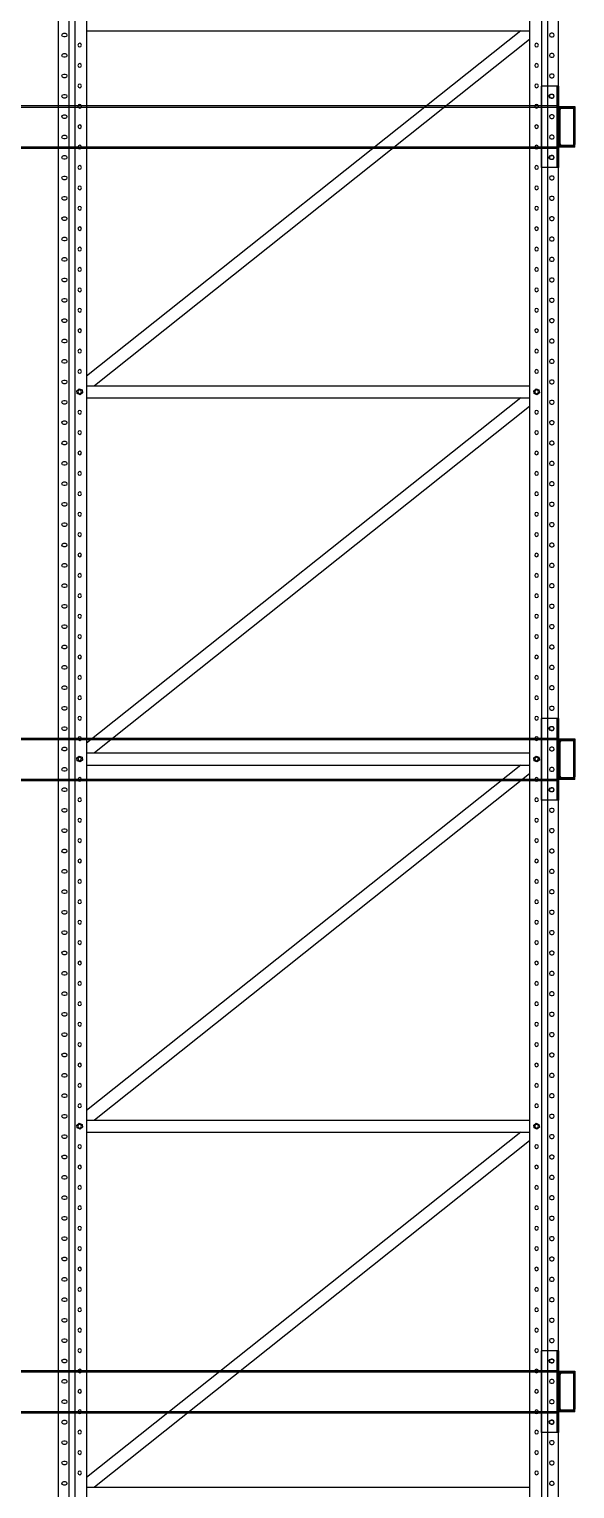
# Model space of a CAD drawing. Header units: millimetres. Extents: x 223 to 55669, y 510 to 13629.
# Drawn here: x 4778 to 6115, y 3842 to 7420 of the extents above; entities that cross this region are included whole.
import ezdxf

# ---------------------------------------------------------------- set-up
doc = ezdxf.new("R2010")
doc.units = ezdxf.units.MM
doc.linetypes.add('LIN0', pattern=[0])
doc.layers.add('02', color=2, linetype='Continuous')
doc.layers.add('MONTANTE', color=170, linetype='LIN0', lineweight=25)

# ---------------------------------------------------------------- blocks, each defined once
blk = doc.blocks.new('*U66')
at = {"layer": 'MONTANTE'}
for p, q in [((-1277.6, 10954.8), (-1277.6, 64.7)), ((-1251.5, 10954.8), (-1251.5, 64.7)), ((-1237.1, 10954.8), (-1237.1, 4.8)), ((-1207.9, 10954.8), (-1207.9, 4.8)), ((-122.4, 10954.8), (-122.4, 4.8)), ((-93.2, 10954.8), (-93.2, 4.8)), ((-78.8, 10954.8), (-78.8, 64.7)), ((-52.6, 10954.8), (-52.6, 64.7)), ((-122.4, 6389.7), (-1207.9, 6389.7)), ((-122.4, 6389.7), (-1207.9, 6389.7)), ((-1207.9, 6368.6), (-141.4, 5519.7)), ((-1186.6, 6389.7), (-122.4, 5543.2)), ((-122.4, 5519.7), (-1207.9, 5519.7)), ((-122.4, 5519.7), (-1207.9, 5519.7)), ((-122.4, 5489.7), (-1207.9, 5489.7)), ((-122.4, 5489.7), (-1207.9, 5489.7)), ((-1186.6, 5489.7), (-122.4, 4643.2)), ((-1207.9, 5468.6), (-141.4, 4619.7)), ((-122.4, 4619.7), (-1207.9, 4619.7)), ((-122.4, 4619.7), (-1207.9, 4619.7)), ((-122.4, 4589.7), (-1207.9, 4589.7)), ((-122.4, 4589.7), (-1207.9, 4589.7)), ((-1186.6, 4589.7), (-122.4, 3743.2)), ((-1207.9, 4568.6), (-141.4, 3719.7)), ((-122.4, 3719.7), (-1207.9, 3719.7)), ((-122.4, 3719.7), (-1207.9, 3719.7)), ((-122.4, 3689.7), (-1207.9, 3689.7)), ((-122.4, 3689.7), (-1207.9, 3689.7)), ((-1186.6, 3689.7), (-122.4, 2843.2)), ((-1207.9, 3668.6), (-141.4, 2819.7)), ((-122.4, 2819.7), (-1207.9, 2819.7)), ((-122.4, 2819.7), (-1207.9, 2819.7))]:
    blk.add_line(p, q, dxfattribs=at)
for points in [[(-1260.7, 6374.7), (-1263.7, 6374.7, -1), (-1263.7, 6383.7), (-1260.7, 6383.7, -1)], [(-69.6, 6374.7), (-66.6, 6374.7, 1), (-66.6, 6383.7), (-69.6, 6383.7, 1)], [(-1260.7, 6324.7), (-1263.7, 6324.7, -1), (-1263.7, 6333.7), (-1260.7, 6333.7, -1)], [(-69.6, 6324.7), (-66.6, 6324.7, 1), (-66.6, 6333.7), (-69.6, 6333.7, 1)], [(-1260.7, 6274.7), (-1263.7, 6274.7, -1), (-1263.7, 6283.7), (-1260.7, 6283.7, -1)], [(-69.6, 6274.7), (-66.6, 6274.7, 1), (-66.6, 6283.7), (-69.6, 6283.7, 1)], [(-1260.7, 6224.7), (-1263.7, 6224.7, -1), (-1263.7, 6233.7), (-1260.7, 6233.7, -1)], [(-69.6, 6224.7), (-66.6, 6224.7, 1), (-66.6, 6233.7), (-69.6, 6233.7, 1)], [(-1260.7, 6174.7), (-1263.7, 6174.7, -1), (-1263.7, 6183.7), (-1260.7, 6183.7, -1)], [(-69.6, 6174.7), (-66.6, 6174.7, 1), (-66.6, 6183.7), (-69.6, 6183.7, 1)], [(-1260.7, 6124.7), (-1263.7, 6124.7, -1), (-1263.7, 6133.7), (-1260.7, 6133.7, -1)], [(-69.6, 6124.7), (-66.6, 6124.7, 1), (-66.6, 6133.7), (-69.6, 6133.7, 1)], [(-1260.7, 6074.7), (-1263.7, 6074.7, -1), (-1263.7, 6083.7), (-1260.7, 6083.7, -1)], [(-69.6, 6074.7), (-66.6, 6074.7, 1), (-66.6, 6083.7), (-69.6, 6083.7, 1)], [(-1260.7, 6024.7), (-1263.7, 6024.7, -1), (-1263.7, 6033.7), (-1260.7, 6033.7, -1)], [(-69.6, 6024.7), (-66.6, 6024.7, 1), (-66.6, 6033.7), (-69.6, 6033.7, 1)], [(-1260.7, 5974.7), (-1263.7, 5974.7, -1), (-1263.7, 5983.7), (-1260.7, 5983.7, -1)], [(-69.6, 5974.7), (-66.6, 5974.7, 1), (-66.6, 5983.7), (-69.6, 5983.7, 1)], [(-1260.7, 5924.7), (-1263.7, 5924.7, -1), (-1263.7, 5933.7), (-1260.7, 5933.7, -1)], [(-69.6, 5924.7), (-66.6, 5924.7, 1), (-66.6, 5933.7), (-69.6, 5933.7, 1)], [(-1260.7, 5874.7), (-1263.7, 5874.7, -1), (-1263.7, 5883.7), (-1260.7, 5883.7, -1)], [(-69.6, 5874.7), (-66.6, 5874.7, 1), (-66.6, 5883.7), (-69.6, 5883.7, 1)], [(-1260.7, 5824.7), (-1263.7, 5824.7, -1), (-1263.7, 5833.7), (-1260.7, 5833.7, -1)], [(-69.6, 5824.7), (-66.6, 5824.7, 1), (-66.6, 5833.7), (-69.6, 5833.7, 1)], [(-1260.7, 5774.7), (-1263.7, 5774.7, -1), (-1263.7, 5783.7), (-1260.7, 5783.7, -1)], [(-69.6, 5774.7), (-66.6, 5774.7, 1), (-66.6, 5783.7), (-69.6, 5783.7, 1)], [(-1260.7, 5724.7), (-1263.7, 5724.7, -1), (-1263.7, 5733.7), (-1260.7, 5733.7, -1)], [(-69.6, 5724.7), (-66.6, 5724.7, 1), (-66.6, 5733.7), (-69.6, 5733.7, 1)], [(-1260.7, 5674.7), (-1263.7, 5674.7, -1), (-1263.7, 5683.7), (-1260.7, 5683.7, -1)], [(-69.6, 5674.7), (-66.6, 5674.7, 1), (-66.6, 5683.7), (-69.6, 5683.7, 1)], [(-1260.7, 5624.7), (-1263.7, 5624.7, -1), (-1263.7, 5633.7), (-1260.7, 5633.7, -1)], [(-69.6, 5624.7), (-66.6, 5624.7, 1), (-66.6, 5633.7), (-69.6, 5633.7, 1)], [(-1260.7, 5574.7), (-1263.7, 5574.7, -1), (-1263.7, 5583.7), (-1260.7, 5583.7, -1)], [(-69.6, 5574.7), (-66.6, 5574.7, 1), (-66.6, 5583.7), (-69.6, 5583.7, 1)], [(-1260.7, 5524.7), (-1263.7, 5524.7, -1), (-1263.7, 5533.7), (-1260.7, 5533.7, -1)], [(-69.6, 5524.7), (-66.6, 5524.7, 1), (-66.6, 5533.7), (-69.6, 5533.7, 1)], [(-1260.7, 5474.7), (-1263.7, 5474.7, -1), (-1263.7, 5483.7), (-1260.7, 5483.7, -1)], [(-69.6, 5474.7), (-66.6, 5474.7, 1), (-66.6, 5483.7), (-69.6, 5483.7, 1)], [(-1260.7, 5424.7), (-1263.7, 5424.7, -1), (-1263.7, 5433.7), (-1260.7, 5433.7, -1)], [(-69.6, 5424.7), (-66.6, 5424.7, 1), (-66.6, 5433.7), (-69.6, 5433.7, 1)], [(-1260.7, 5374.7), (-1263.7, 5374.7, -1), (-1263.7, 5383.7), (-1260.7, 5383.7, -1)], [(-69.6, 5374.7), (-66.6, 5374.7, 1), (-66.6, 5383.7), (-69.6, 5383.7, 1)], [(-1260.7, 5324.7), (-1263.7, 5324.7, -1), (-1263.7, 5333.7), (-1260.7, 5333.7, -1)], [(-69.6, 5324.7), (-66.6, 5324.7, 1), (-66.6, 5333.7), (-69.6, 5333.7, 1)], [(-1260.7, 5274.7), (-1263.7, 5274.7, -1), (-1263.7, 5283.7), (-1260.7, 5283.7, -1)], [(-69.6, 5274.7), (-66.6, 5274.7, 1), (-66.6, 5283.7), (-69.6, 5283.7, 1)], [(-1260.7, 5224.7), (-1263.7, 5224.7, -1), (-1263.7, 5233.7), (-1260.7, 5233.7, -1)], [(-69.6, 5224.7), (-66.6, 5224.7, 1), (-66.6, 5233.7), (-69.6, 5233.7, 1)], [(-1260.7, 5174.7), (-1263.7, 5174.7, -1), (-1263.7, 5183.7), (-1260.7, 5183.7, -1)], [(-69.6, 5174.7), (-66.6, 5174.7, 1), (-66.6, 5183.7), (-69.6, 5183.7, 1)], [(-1260.7, 5124.7), (-1263.7, 5124.7, -1), (-1263.7, 5133.7), (-1260.7, 5133.7, -1)], [(-69.6, 5124.7), (-66.6, 5124.7, 1), (-66.6, 5133.7), (-69.6, 5133.7, 1)], [(-1260.7, 5074.7), (-1263.7, 5074.7, -1), (-1263.7, 5083.7), (-1260.7, 5083.7, -1)], [(-69.6, 5074.7), (-66.6, 5074.7, 1), (-66.6, 5083.7), (-69.6, 5083.7, 1)], [(-1260.7, 5024.7), (-1263.7, 5024.7, -1), (-1263.7, 5033.7), (-1260.7, 5033.7, -1)], [(-69.6, 5024.7), (-66.6, 5024.7, 1), (-66.6, 5033.7), (-69.6, 5033.7, 1)], [(-1260.7, 4974.7), (-1263.7, 4974.7, -1), (-1263.7, 4983.7), (-1260.7, 4983.7, -1)], [(-69.6, 4974.7), (-66.6, 4974.7, 1), (-66.6, 4983.7), (-69.6, 4983.7, 1)], [(-1260.7, 4924.7), (-1263.7, 4924.7, -1), (-1263.7, 4933.7), (-1260.7, 4933.7, -1)], [(-69.6, 4924.7), (-66.6, 4924.7, 1), (-66.6, 4933.7), (-69.6, 4933.7, 1)], [(-1260.7, 4874.7), (-1263.7, 4874.7, -1), (-1263.7, 4883.7), (-1260.7, 4883.7, -1)], [(-69.6, 4874.7), (-66.6, 4874.7, 1), (-66.6, 4883.7), (-69.6, 4883.7, 1)], [(-1260.7, 4824.7), (-1263.7, 4824.7, -1), (-1263.7, 4833.7), (-1260.7, 4833.7, -1)], [(-69.6, 4824.7), (-66.6, 4824.7, 1), (-66.6, 4833.7), (-69.6, 4833.7, 1)], [(-1260.7, 4774.7), (-1263.7, 4774.7, -1), (-1263.7, 4783.7), (-1260.7, 4783.7, -1)], [(-69.6, 4774.7), (-66.6, 4774.7, 1), (-66.6, 4783.7), (-69.6, 4783.7, 1)], [(-1260.7, 4724.7), (-1263.7, 4724.7, -1), (-1263.7, 4733.7), (-1260.7, 4733.7, -1)], [(-69.6, 4724.7), (-66.6, 4724.7, 1), (-66.6, 4733.7), (-69.6, 4733.7, 1)], [(-1260.7, 4674.7), (-1263.7, 4674.7, -1), (-1263.7, 4683.7), (-1260.7, 4683.7, -1)], [(-69.6, 4674.7), (-66.6, 4674.7, 1), (-66.6, 4683.7), (-69.6, 4683.7, 1)], [(-1260.7, 4624.7), (-1263.7, 4624.7, -1), (-1263.7, 4633.7), (-1260.7, 4633.7, -1)], [(-69.6, 4624.7), (-66.6, 4624.7, 1), (-66.6, 4633.7), (-69.6, 4633.7, 1)], [(-1260.7, 4574.7), (-1263.7, 4574.7, -1), (-1263.7, 4583.7), (-1260.7, 4583.7, -1)], [(-69.6, 4574.7), (-66.6, 4574.7, 1), (-66.6, 4583.7), (-69.6, 4583.7, 1)], [(-1260.7, 4524.7), (-1263.7, 4524.7, -1), (-1263.7, 4533.7), (-1260.7, 4533.7, -1)], [(-69.6, 4524.7), (-66.6, 4524.7, 1), (-66.6, 4533.7), (-69.6, 4533.7, 1)], [(-1260.7, 4474.7), (-1263.7, 4474.7, -1), (-1263.7, 4483.7), (-1260.7, 4483.7, -1)], [(-69.6, 4474.7), (-66.6, 4474.7, 1), (-66.6, 4483.7), (-69.6, 4483.7, 1)], [(-1260.7, 4424.7), (-1263.7, 4424.7, -1), (-1263.7, 4433.7), (-1260.7, 4433.7, -1)], [(-69.6, 4424.7), (-66.6, 4424.7, 1), (-66.6, 4433.7), (-69.6, 4433.7, 1)], [(-1260.7, 4374.7), (-1263.7, 4374.7, -1), (-1263.7, 4383.7), (-1260.7, 4383.7, -1)], [(-69.6, 4374.7), (-66.6, 4374.7, 1), (-66.6, 4383.7), (-69.6, 4383.7, 1)], [(-1260.7, 4324.7), (-1263.7, 4324.7, -1), (-1263.7, 4333.7), (-1260.7, 4333.7, -1)], [(-69.6, 4324.7), (-66.6, 4324.7, 1), (-66.6, 4333.7), (-69.6, 4333.7, 1)], [(-1260.7, 4274.7), (-1263.7, 4274.7, -1), (-1263.7, 4283.7), (-1260.7, 4283.7, -1)], [(-69.6, 4274.7), (-66.6, 4274.7, 1), (-66.6, 4283.7), (-69.6, 4283.7, 1)], [(-1260.7, 4224.7), (-1263.7, 4224.7, -1), (-1263.7, 4233.7), (-1260.7, 4233.7, -1)], [(-69.6, 4224.7), (-66.6, 4224.7, 1), (-66.6, 4233.7), (-69.6, 4233.7, 1)], [(-1260.7, 4174.7), (-1263.7, 4174.7, -1), (-1263.7, 4183.7), (-1260.7, 4183.7, -1)], [(-69.6, 4174.7), (-66.6, 4174.7, 1), (-66.6, 4183.7), (-69.6, 4183.7, 1)], [(-1260.7, 4124.7), (-1263.7, 4124.7, -1), (-1263.7, 4133.7), (-1260.7, 4133.7, -1)], [(-69.6, 4124.7), (-66.6, 4124.7, 1), (-66.6, 4133.7), (-69.6, 4133.7, 1)], [(-1260.7, 4074.7), (-1263.7, 4074.7, -1), (-1263.7, 4083.7), (-1260.7, 4083.7, -1)], [(-69.6, 4074.7), (-66.6, 4074.7, 1), (-66.6, 4083.7), (-69.6, 4083.7, 1)], [(-1260.7, 4024.7), (-1263.7, 4024.7, -1), (-1263.7, 4033.7), (-1260.7, 4033.7, -1)], [(-69.6, 4024.7), (-66.6, 4024.7, 1), (-66.6, 4033.7), (-69.6, 4033.7, 1)], [(-1260.7, 3974.7), (-1263.7, 3974.7, -1), (-1263.7, 3983.7), (-1260.7, 3983.7, -1)], [(-69.6, 3974.7), (-66.6, 3974.7, 1), (-66.6, 3983.7), (-69.6, 3983.7, 1)], [(-1260.7, 3924.7), (-1263.7, 3924.7, -1), (-1263.7, 3933.7), (-1260.7, 3933.7, -1)], [(-69.6, 3924.7), (-66.6, 3924.7, 1), (-66.6, 3933.7), (-69.6, 3933.7, 1)], [(-1260.7, 3874.7), (-1263.7, 3874.7, -1), (-1263.7, 3883.7), (-1260.7, 3883.7, -1)], [(-69.6, 3874.7), (-66.6, 3874.7, 1), (-66.6, 3883.7), (-69.6, 3883.7, 1)], [(-1260.7, 3824.7), (-1263.7, 3824.7, -1), (-1263.7, 3833.7), (-1260.7, 3833.7, -1)], [(-69.6, 3824.7), (-66.6, 3824.7, 1), (-66.6, 3833.7), (-69.6, 3833.7, 1)], [(-1260.7, 3774.7), (-1263.7, 3774.7, -1), (-1263.7, 3783.7), (-1260.7, 3783.7, -1)], [(-69.6, 3774.7), (-66.6, 3774.7, 1), (-66.6, 3783.7), (-69.6, 3783.7, 1)], [(-1260.7, 3724.7), (-1263.7, 3724.7, -1), (-1263.7, 3733.7), (-1260.7, 3733.7, -1)], [(-69.6, 3724.7), (-66.6, 3724.7, 1), (-66.6, 3733.7), (-69.6, 3733.7, 1)], [(-1260.7, 3674.7), (-1263.7, 3674.7, -1), (-1263.7, 3683.7), (-1260.7, 3683.7, -1)], [(-69.6, 3674.7), (-66.6, 3674.7, 1), (-66.6, 3683.7), (-69.6, 3683.7, 1)], [(-1260.7, 3624.7), (-1263.7, 3624.7, -1), (-1263.7, 3633.7), (-1260.7, 3633.7, -1)], [(-69.6, 3624.7), (-66.6, 3624.7, 1), (-66.6, 3633.7), (-69.6, 3633.7, 1)], [(-1260.7, 3574.7), (-1263.7, 3574.7, -1), (-1263.7, 3583.7), (-1260.7, 3583.7, -1)], [(-69.6, 3574.7), (-66.6, 3574.7, 1), (-66.6, 3583.7), (-69.6, 3583.7, 1)], [(-1260.7, 3524.7), (-1263.7, 3524.7, -1), (-1263.7, 3533.7), (-1260.7, 3533.7, -1)], [(-69.6, 3524.7), (-66.6, 3524.7, 1), (-66.6, 3533.7), (-69.6, 3533.7, 1)], [(-1260.7, 3474.7), (-1263.7, 3474.7, -1), (-1263.7, 3483.7), (-1260.7, 3483.7, -1)], [(-69.6, 3474.7), (-66.6, 3474.7, 1), (-66.6, 3483.7), (-69.6, 3483.7, 1)], [(-1260.7, 3424.7), (-1263.7, 3424.7, -1), (-1263.7, 3433.7), (-1260.7, 3433.7, -1)], [(-69.6, 3424.7), (-66.6, 3424.7, 1), (-66.6, 3433.7), (-69.6, 3433.7, 1)], [(-1260.7, 3374.7), (-1263.7, 3374.7, -1), (-1263.7, 3383.7), (-1260.7, 3383.7, -1)], [(-69.6, 3374.7), (-66.6, 3374.7, 1), (-66.6, 3383.7), (-69.6, 3383.7, 1)], [(-1260.7, 3324.7), (-1263.7, 3324.7, -1), (-1263.7, 3333.7), (-1260.7, 3333.7, -1)], [(-69.6, 3324.7), (-66.6, 3324.7, 1), (-66.6, 3333.7), (-69.6, 3333.7, 1)], [(-1260.7, 3274.7), (-1263.7, 3274.7, -1), (-1263.7, 3283.7), (-1260.7, 3283.7, -1)], [(-69.6, 3274.7), (-66.6, 3274.7, 1), (-66.6, 3283.7), (-69.6, 3283.7, 1)], [(-1260.7, 3224.7), (-1263.7, 3224.7, -1), (-1263.7, 3233.7), (-1260.7, 3233.7, -1)], [(-69.6, 3224.7), (-66.6, 3224.7, 1), (-66.6, 3233.7), (-69.6, 3233.7, 1)], [(-1260.7, 3174.7), (-1263.7, 3174.7, -1), (-1263.7, 3183.7), (-1260.7, 3183.7, -1)], [(-69.6, 3174.7), (-66.6, 3174.7, 1), (-66.6, 3183.7), (-69.6, 3183.7, 1)], [(-1260.7, 3124.7), (-1263.7, 3124.7, -1), (-1263.7, 3133.7), (-1260.7, 3133.7, -1)], [(-69.6, 3124.7), (-66.6, 3124.7, 1), (-66.6, 3133.7), (-69.6, 3133.7, 1)], [(-1260.7, 3074.7), (-1263.7, 3074.7, -1), (-1263.7, 3083.7), (-1260.7, 3083.7, -1)], [(-69.6, 3074.7), (-66.6, 3074.7, 1), (-66.6, 3083.7), (-69.6, 3083.7, 1)], [(-1260.7, 3024.7), (-1263.7, 3024.7, -1), (-1263.7, 3033.7), (-1260.7, 3033.7, -1)], [(-69.6, 3024.7), (-66.6, 3024.7, 1), (-66.6, 3033.7), (-69.6, 3033.7, 1)], [(-1260.7, 2974.7), (-1263.7, 2974.7, -1), (-1263.7, 2983.7), (-1260.7, 2983.7, -1)], [(-69.6, 2974.7), (-66.6, 2974.7, 1), (-66.6, 2983.7), (-69.6, 2983.7, 1)], [(-1260.7, 2924.7), (-1263.7, 2924.7, -1), (-1263.7, 2933.7), (-1260.7, 2933.7, -1)], [(-69.6, 2924.7), (-66.6, 2924.7, 1), (-66.6, 2933.7), (-69.6, 2933.7, 1)], [(-1260.7, 2874.7), (-1263.7, 2874.7, -1), (-1263.7, 2883.7), (-1260.7, 2883.7, -1)], [(-69.6, 2874.7), (-66.6, 2874.7, 1), (-66.6, 2883.7), (-69.6, 2883.7, 1)], [(-1260.7, 2824.7), (-1263.7, 2824.7, -1), (-1263.7, 2833.7), (-1260.7, 2833.7, -1)], [(-69.6, 2824.7), (-66.6, 2824.7, 1), (-66.6, 2833.7), (-69.6, 2833.7, 1)]]:
    blk.add_lwpolyline(points, format="xyb", close=True, dxfattribs=at)
for points in [[(-1223.9, 5512), (-1230.7, 5509.2), (-1231.7, 5502), (-1225.9, 5497.5), (-1219.1, 5500.3), (-1218.1, 5507.5), (-1223.9, 5512)], [(-1223.9, 5512), (-1230.7, 5509.2), (-1231.7, 5502), (-1225.9, 5497.5), (-1219.1, 5500.3), (-1218.1, 5507.5), (-1223.9, 5512)], [(-104.4, 5512), (-111.2, 5509.2), (-112.2, 5502), (-106.4, 5497.5), (-99.6, 5500.3), (-98.6, 5507.5), (-104.4, 5512)], [(-104.4, 5512), (-111.2, 5509.2), (-112.2, 5502), (-106.4, 5497.5), (-99.6, 5500.3), (-98.6, 5507.5), (-104.4, 5512)], [(-1223.9, 4612), (-1230.7, 4609.2), (-1231.7, 4602), (-1225.9, 4597.5), (-1219.1, 4600.3), (-1218.1, 4607.5), (-1223.9, 4612)], [(-1223.9, 4612), (-1230.7, 4609.2), (-1231.7, 4602), (-1225.9, 4597.5), (-1219.1, 4600.3), (-1218.1, 4607.5), (-1223.9, 4612)], [(-104.4, 4612), (-111.2, 4609.2), (-112.2, 4602), (-106.4, 4597.5), (-99.6, 4600.3), (-98.6, 4607.5), (-104.4, 4612)], [(-104.4, 4612), (-111.2, 4609.2), (-112.2, 4602), (-106.4, 4597.5), (-99.6, 4600.3), (-98.6, 4607.5), (-104.4, 4612)], [(-1223.9, 3712), (-1230.7, 3709.2), (-1231.7, 3702), (-1225.9, 3697.5), (-1219.1, 3700.3), (-1218.1, 3707.5), (-1223.9, 3712)], [(-1223.9, 3712), (-1230.7, 3709.2), (-1231.7, 3702), (-1225.9, 3697.5), (-1219.1, 3700.3), (-1218.1, 3707.5), (-1223.9, 3712)], [(-104.4, 3712), (-111.2, 3709.2), (-112.2, 3702), (-106.4, 3697.5), (-99.6, 3700.3), (-98.6, 3707.5), (-104.4, 3712)], [(-104.4, 3712), (-111.2, 3709.2), (-112.2, 3702), (-106.4, 3697.5), (-99.6, 3700.3), (-98.6, 3707.5), (-104.4, 3712)]]:
    blk.add_lwpolyline(points, dxfattribs=at)
for centre in [(-1224.9, 6354.7), (-105.4, 6354.7), (-1224.9, 6304.7), (-105.4, 6304.7), (-1224.9, 6254.7), (-105.4, 6254.7), (-1224.9, 6204.7), (-105.4, 6204.7), (-1224.9, 6154.7), (-105.4, 6154.7), (-1224.9, 6104.7), (-105.4, 6104.7), (-1224.9, 6054.7), (-105.4, 6054.7), (-1224.9, 6004.7), (-105.4, 6004.7), (-1224.9, 5954.7), (-105.4, 5954.7), (-1224.9, 5904.7), (-105.4, 5904.7), (-1224.9, 5854.7), (-105.4, 5854.7), (-1224.9, 5804.7), (-105.4, 5804.7), (-1224.9, 5754.7), (-105.4, 5754.7), (-1224.9, 5704.7), (-105.4, 5704.7), (-1224.9, 5654.7), (-105.4, 5654.7), (-1224.9, 5604.7), (-105.4, 5604.7), (-1224.9, 5554.7), (-105.4, 5554.7), (-1224.9, 5504.7), (-105.4, 5504.7), (-1224.9, 5454.7), (-105.4, 5454.7), (-1224.9, 5404.7), (-105.4, 5404.7), (-1224.9, 5354.7), (-105.4, 5354.7), (-1224.9, 5304.7), (-105.4, 5304.7), (-1224.9, 5254.7), (-105.4, 5254.7), (-1224.9, 5204.7), (-105.4, 5204.7), (-1224.9, 5154.7), (-105.4, 5154.7), (-1224.9, 5104.7), (-105.4, 5104.7), (-1224.9, 5054.7), (-105.4, 5054.7), (-1224.9, 5004.7), (-105.4, 5004.7), (-1224.9, 4954.7), (-105.4, 4954.7), (-1224.9, 4904.7), (-105.4, 4904.7), (-1224.9, 4854.7), (-105.4, 4854.7), (-1224.9, 4804.7), (-105.4, 4804.7), (-1224.9, 4754.7), (-105.4, 4754.7), (-1224.9, 4704.7), (-105.4, 4704.7), (-1224.9, 4654.7), (-105.4, 4654.7), (-1224.9, 4604.7), (-105.4, 4604.7), (-1224.9, 4554.7), (-105.4, 4554.7), (-1224.9, 4504.7), (-105.4, 4504.7), (-1224.9, 4454.7), (-105.4, 4454.7), (-1224.9, 4404.7), (-105.4, 4404.7), (-1224.9, 4354.7), (-105.4, 4354.7), (-1224.9, 4304.7), (-105.4, 4304.7), (-1224.9, 4254.7), (-105.4, 4254.7), (-1224.9, 4204.7), (-105.4, 4204.7), (-1224.9, 4154.7), (-105.4, 4154.7), (-1224.9, 4104.7), (-105.4, 4104.7), (-1224.9, 4054.7), (-105.4, 4054.7), (-1224.9, 4004.7), (-105.4, 4004.7), (-1224.9, 3954.7), (-105.4, 3954.7), (-1224.9, 3904.7), (-105.4, 3904.7), (-1224.9, 3854.7), (-105.4, 3854.7), (-1224.9, 3804.7), (-105.4, 3804.7), (-1224.9, 3754.7), (-105.4, 3754.7), (-1224.9, 3704.7), (-105.4, 3704.7), (-1224.9, 3654.7), (-105.4, 3654.7), (-1224.9, 3604.7), (-105.4, 3604.7), (-1224.9, 3554.7), (-105.4, 3554.7), (-1224.9, 3504.7), (-105.4, 3504.7), (-1224.9, 3454.7), (-105.4, 3454.7), (-1224.9, 3404.7), (-105.4, 3404.7), (-1224.9, 3354.7), (-105.4, 3354.7), (-1224.9, 3304.7), (-105.4, 3304.7), (-1224.9, 3254.7), (-105.4, 3254.7), (-1224.9, 3204.7), (-105.4, 3204.7), (-1224.9, 3154.7), (-105.4, 3154.7), (-1224.9, 3104.7), (-105.4, 3104.7), (-1224.9, 3054.7), (-105.4, 3054.7), (-1224.9, 3004.7), (-105.4, 3004.7), (-1224.9, 2954.7), (-105.4, 2954.7), (-1224.9, 2904.7), (-105.4, 2904.7), (-1224.9, 2854.7), (-105.4, 2854.7)]:
    blk.add_circle(centre, 4.5, dxfattribs=at)
blk = doc.blocks.new('*U356')
blk.add_blockref('*U66', (145, -6477.375))
blk = doc.blocks.new('*U355')
at = {"color": 0, "linetype": 'ByBlock', "lineweight": -2, "transparency": 16777216}
blk.add_blockref('*U356', (-2450, 0), dxfattribs=at)
blk = doc.blocks.new('*U74')
at = {"color": 7, "linetype": 'Continuous', "lineweight": 25}
for p, q in [((-38, 50), (-38, -150)), ((0, 50), (0, -150)), ((4.2, 50), (4.2, -150)), ((-10.6, 29), (-15.6, 29)), ((-15.6, 21), (-10.6, 21)), ((6.2, -17.8), (4.2, -17.8)), ((6.2, -6.8), (6.2, -17.8)), ((8.2, -91.9), (8.2, -7.8)), ((44.2, -2.8), (8.2, -2.8)), ((40.2, -4.8), (8.2, -4.8)), ((42.2, -92.9), (42.2, -6.8)), ((44.2, -92.9), (44.2, -9.8)), ((6.2, -81.9), (4.2, -81.9)), ((6.2, -81.9), (6.2, -92.9)), ((8.2, -94.9), (40.2, -94.9)), ((8.2, -96.9), (40.2, -96.9)), ((-10.6, -121), (-15.6, -121)), ((-15.6, -129), (-10.6, -129))]:
    blk.add_line(p, q, dxfattribs=at)
for p, q in [((4.2, 50), (-38, 50)), ((4.2, 0), (44.2, 0)), ((44.2, 0), (44.2, -6.8)), ((44.2, -6.8), (44.2, -92.9)), ((44.2, -100), (4.2, -100)), ((40.2, -96.9), (44.2, -96.9)), ((44.2, -100), (44.2, -92.9)), ((4.2, -150), (-38, -150))]:
    blk.add_line(p, q)
for centre, radius, start, end in [((-15.6, 25), 4, 90, 270), ((-10.6, 25), 4, 270, 90), ((8.2, -6.8), 4, 90, 180), ((8.2, -6.8), 2, 90, 180), ((11.2, -7.8), 3, 90, 180), ((40.2, -6.8), 4, 0, 90), ((40.2, -6.8), 2, 0, 90), ((8.2, -92.9), 4, 180, 270), ((8.2, -92.9), 2, 180, 270), ((11.2, -91.9), 3, 180, 270), ((40.2, -92.9), 2, 270, 0), ((40.2, -92.9), 4, 270, 0), ((-15.6, -125), 4, 90, 270), ((-10.6, -125), 4, 270, 90)]:
    blk.add_arc(centre, radius, start, end, dxfattribs=at)
blk = doc.blocks.new('*U358')
for points in [[(-957, 50.5), (-5858, 50.5), (-5858, 47.5), (-917, 47.5)], [(-917, -50.2), (-5858, -50.2), (-5858, -53.2), (-957, -53.2)]]:
    blk.add_lwpolyline(points)
at = {"layer": '02'}
blk.add_blockref('*U74', (-961.3, 49.3), dxfattribs=at)
blk = doc.blocks.new('*U357')
at = {"color": 0, "linetype": 'ByBlock', "lineweight": -2, "transparency": 16777216}
for p in [(0, 4650), (0, 3100), (0, 1550)]:
    blk.add_blockref('*U358', p, dxfattribs=at)

msp = doc.modelspace()

# ---------------------------------------------------------------- block references
at = {"xscale": -1}
msp.add_blockref('*U355', (2491, 7503.4), dxfattribs=at)
msp.add_blockref('*U357', (7031.6, 2530.9))

doc.saveas('drawing.dxf')
